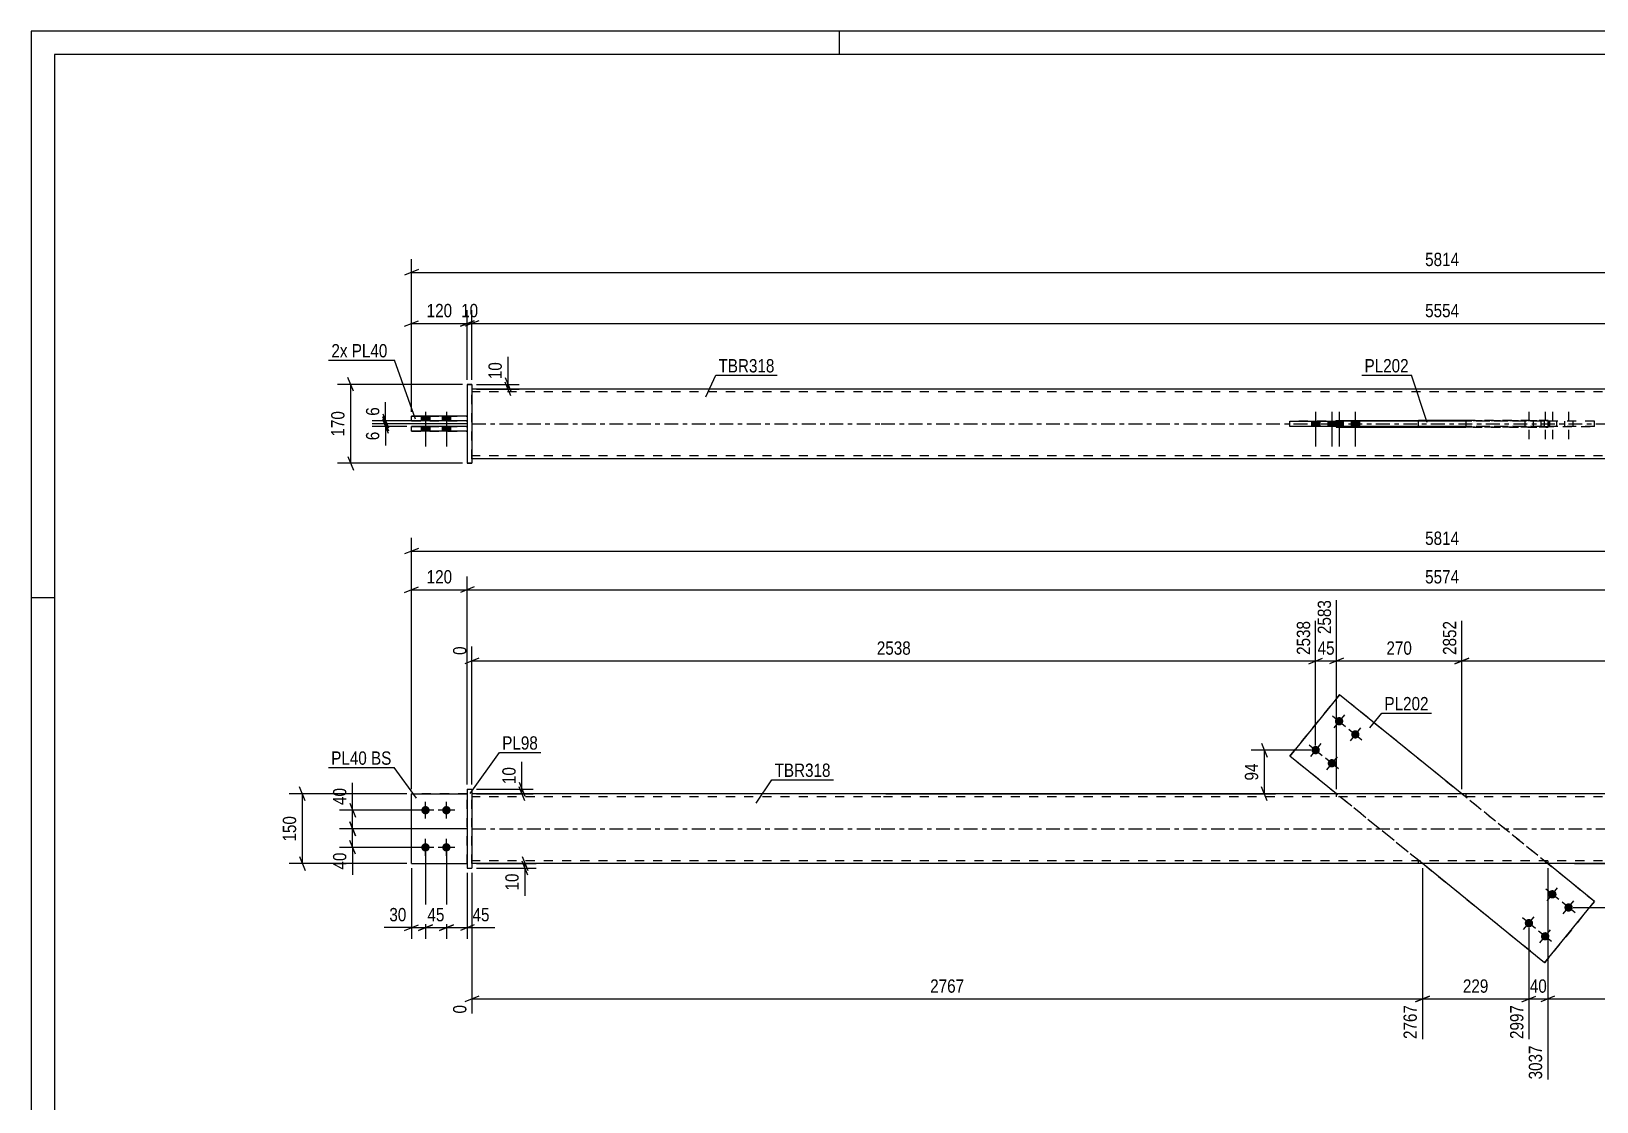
# Model space of a CAD drawing. Header units: millimetres. Extents: x 0 to 594, y 0 to 420.
# Drawn here: x 0 to 337, y 189.5 to 420 of the extents above; entities that cross this region are included whole.
import ezdxf

# ---------------------------------------------------------------- set-up
doc = ezdxf.new("R2010")
doc.units = ezdxf.units.MM
doc.linetypes.add('DXK_LINE_DOT2', pattern=[3.9198, 1.9599, -1.9599])
doc.linetypes.add('DXK_LINE_DOT3', pattern=[5.9187, 2.979, -0.9799, 0.9799, -0.9799])
doc.styles.add('Arial Narrow', font='ARIALN.TTF', dxfattribs={"height": 0.2})

# ---------------------------------------------------------------- blocks, each defined once
blk = doc.blocks.new('Unknown-580873907-1130')
at = {"color": 5, "linetype": 'Continuous'}
for p, q in [((594, 420), (0, 420)), ((0, 420), (0, 0)), ((174, 415), (174, 420)), ((589, 415), (5, 415)), ((5, 415), (5, 5)), ((5, 298), (0, 298))]:
    blk.add_line(p, q, dxfattribs=at)
blk = doc.blocks.new('Part-580873907-1679 - 1673')
at = {"color": 7, "linetype": 'DXK_LINE_DOT2'}
for p, q in [((81.87, 240.79), (81.87, 255.79)), ((81.87, 255.79), (93.87, 255.79)), ((93.87, 255.79), (81.87, 255.79)), ((93.87, 240.79), (93.87, 255.79)), ((81.87, 240.79), (81.87, 240.79)), ((81.87, 240.79), (93.87, 240.79)), ((81.87, 240.79), (93.87, 240.79)), ((93.87, 240.79), (93.87, 240.79))]:
    blk.add_line(p, q, dxfattribs=at)
blk = doc.blocks.new('Part-580873907-1700 - 1673')
at = {"color": 2, "linetype": 'Continuous'}
for p, q in [((182.87, 255.79), (94.87, 255.79)), ((424.52, 255.79), (182.97, 255.79)), ((182.87, 240.79), (94.87, 240.79)), ((424.52, 240.79), (182.97, 240.79))]:
    blk.add_line(p, q, dxfattribs=at)
at = {"color": 7, "linetype": 'DXK_LINE_DOT2'}
for p, q in [((94.87, 240.79), (94.87, 255.79)), ((182.87, 255.19), (94.87, 255.19)), ((424.52, 255.19), (182.97, 255.19)), ((280.92, 255.79), (280.92, 255.19)), ((308.83, 255.79), (308.83, 255.19)), ((182.87, 241.39), (94.87, 241.39)), ((424.52, 241.39), (182.97, 241.39)), ((298.66, 240.79), (298.66, 241.39)), ((326.57, 240.79), (326.57, 241.39))]:
    blk.add_line(p, q, dxfattribs=at)
at = {"color": 7, "linetype": 'DXK_LINE_DOT3'}
for p, q in [((94.87, 248.29), (182.87, 248.29)), ((182.97, 248.29), (424.52, 248.29))]:
    blk.add_line(p, q, dxfattribs=at)
blk = doc.blocks.new('Part-580873907-1684 - 1673')
at = {"color": 2, "linetype": 'Continuous'}
for p, q in [((81.87, 240.79), (81.87, 255.79)), ((81.87, 255.79), (93.87, 255.79)), ((81.87, 240.79), (81.87, 240.79)), ((81.87, 240.79), (93.87, 240.79))]:
    blk.add_line(p, q, dxfattribs=at)
at = {"color": 7, "linetype": 'DXK_LINE_DOT2'}
for p, q in [((93.87, 255.79), (81.87, 255.79)), ((93.87, 240.79), (93.87, 255.79)), ((81.87, 240.79), (93.87, 240.79)), ((93.87, 240.79), (93.87, 240.79))]:
    blk.add_line(p, q, dxfattribs=at)
blk = doc.blocks.new('Bolt-580873907-1706 - 1673')
at = {"linetype": 'Continuous'}
for points in [[(282.13, 272.14), (282.26, 272.01), (282.36, 271.85), (282.43, 271.67), (282.46, 271.49), (282.45, 271.3), (282.4, 271.12), (282.32, 270.95), (282.2, 270.81), (282.05, 270.69), (281.88, 270.6), (281.7, 270.55), (281.51, 270.54), (281.33, 270.57), (281.15, 270.64), (280.99, 270.74), (280.86, 270.88), (280.76, 271.03), (280.69, 271.21), (280.66, 271.4), (280.67, 271.58), (280.72, 271.77), (280.81, 271.93), (280.93, 272.08), (281.07, 272.2), (281.24, 272.28), (281.42, 272.33), (281.61, 272.34), (281.8, 272.31), (281.97, 272.24)], [(285.62, 269.31), (285.76, 269.17), (285.86, 269.01), (285.92, 268.84), (285.95, 268.65), (285.94, 268.46), (285.9, 268.28), (285.81, 268.12), (285.69, 267.97), (285.54, 267.85), (285.38, 267.77), (285.2, 267.72), (285.01, 267.71), (284.82, 267.74), (284.65, 267.81), (284.49, 267.91), (284.36, 268.04), (284.25, 268.2), (284.19, 268.37), (284.16, 268.56), (284.17, 268.75), (284.22, 268.93), (284.3, 269.1), (284.42, 269.24), (284.57, 269.36), (284.73, 269.45), (284.92, 269.5), (285.1, 269.51), (285.29, 269.48), (285.46, 269.41)], [(277.09, 265.93), (277.22, 265.8), (277.32, 265.64), (277.39, 265.46), (277.42, 265.28), (277.41, 265.09), (277.36, 264.91), (277.27, 264.74), (277.16, 264.59), (277.01, 264.48), (276.84, 264.39), (276.66, 264.34), (276.47, 264.33), (276.29, 264.36), (276.11, 264.43), (275.95, 264.53), (275.82, 264.67), (275.72, 264.82), (275.65, 265), (275.62, 265.18), (275.63, 265.37), (275.68, 265.55), (275.77, 265.72), (275.88, 265.87), (276.03, 265.99), (276.2, 266.07), (276.38, 266.12), (276.57, 266.13), (276.75, 266.1), (276.93, 266.03)], [(280.58, 263.09), (280.71, 262.96), (280.82, 262.8), (280.88, 262.63), (280.91, 262.44), (280.9, 262.25), (280.85, 262.07), (280.77, 261.9), (280.65, 261.76), (280.5, 261.64), (280.34, 261.55), (280.15, 261.51), (279.97, 261.5), (279.78, 261.53), (279.6, 261.59), (279.45, 261.7), (279.31, 261.83), (279.21, 261.99), (279.14, 262.16), (279.12, 262.35), (279.13, 262.54), (279.17, 262.72), (279.26, 262.89), (279.38, 263.03), (279.52, 263.15), (279.69, 263.24), (279.87, 263.28), (280.06, 263.29), (280.25, 263.26), (280.42, 263.2)]]:
    blk.add_hatch(color=1, dxfattribs=at).paths.add_polyline_path(points)
at = {"color": 1, "linetype": 'Continuous'}
for p, q in [((280.16, 272.58), (282.96, 270.31)), ((282.7, 272.84), (280.43, 270.04)), ((283.66, 269.74), (286.45, 267.47)), ((286.19, 270), (283.92, 267.21)), ((275.12, 266.37), (277.92, 264.1)), ((277.65, 266.63), (275.39, 263.83)), ((278.62, 263.53), (281.41, 261.26)), ((281.15, 263.79), (278.88, 261))]:
    blk.add_line(p, q, dxfattribs=at)
blk = doc.blocks.new('Bolt-580873907-1707 - 1673')
at = {"linetype": 'Continuous'}
for points in [[(326.91, 233.48), (326.78, 233.61), (326.67, 233.77), (326.61, 233.94), (326.58, 234.13), (326.59, 234.32), (326.64, 234.5), (326.72, 234.67), (326.84, 234.81), (326.99, 234.93), (327.16, 235.02), (327.34, 235.07), (327.52, 235.08), (327.71, 235.05), (327.89, 234.98), (328.04, 234.88), (328.18, 234.74), (328.28, 234.58), (328.35, 234.41), (328.38, 234.22), (328.37, 234.04), (328.32, 233.85), (328.23, 233.69), (328.11, 233.54), (327.97, 233.42), (327.8, 233.34), (327.62, 233.29), (327.43, 233.28), (327.24, 233.31), (327.07, 233.38)], [(330.4, 230.64), (330.27, 230.78), (330.17, 230.93), (330.1, 231.11), (330.07, 231.29), (330.08, 231.48), (330.13, 231.66), (330.22, 231.83), (330.34, 231.98), (330.48, 232.1), (330.65, 232.18), (330.83, 232.23), (331.02, 232.24), (331.2, 232.21), (331.38, 232.14), (331.54, 232.04), (331.67, 231.91), (331.77, 231.75), (331.84, 231.57), (331.87, 231.39), (331.86, 231.2), (331.81, 231.02), (331.73, 230.85), (331.61, 230.7), (331.46, 230.59), (331.29, 230.5), (331.11, 230.45), (330.92, 230.44), (330.74, 230.47), (330.56, 230.54)], [(321.87, 227.27), (321.74, 227.4), (321.63, 227.56), (321.57, 227.73), (321.54, 227.92), (321.55, 228.11), (321.6, 228.29), (321.68, 228.46), (321.8, 228.6), (321.95, 228.72), (322.11, 228.81), (322.3, 228.85), (322.48, 228.86), (322.67, 228.83), (322.84, 228.77), (323, 228.66), (323.14, 228.53), (323.24, 228.37), (323.31, 228.2), (323.33, 228.01), (323.32, 227.82), (323.28, 227.64), (323.19, 227.47), (323.07, 227.33), (322.92, 227.21), (322.76, 227.12), (322.58, 227.08), (322.39, 227.07), (322.2, 227.1), (322.03, 227.16)], [(325.36, 224.43), (325.23, 224.56), (325.13, 224.72), (325.06, 224.9), (325.03, 225.08), (325.04, 225.27), (325.09, 225.45), (325.18, 225.62), (325.29, 225.77), (325.44, 225.88), (325.61, 225.97), (325.79, 226.02), (325.98, 226.03), (326.16, 226), (326.34, 225.93), (326.5, 225.83), (326.63, 225.69), (326.73, 225.54), (326.8, 225.36), (326.83, 225.18), (326.82, 224.99), (326.77, 224.81), (326.68, 224.64), (326.57, 224.49), (326.42, 224.37), (326.25, 224.29), (326.07, 224.24), (325.88, 224.23), (325.7, 224.26), (325.52, 224.33)]]:
    blk.add_hatch(color=1, dxfattribs=at).paths.add_polyline_path(points)
at = {"color": 1, "linetype": 'Continuous'}
for p, q in [((328.87, 233.04), (326.08, 235.31)), ((326.34, 232.78), (328.61, 235.57)), ((329.84, 229.94), (332.11, 232.74)), ((321.3, 226.57), (323.57, 229.36)), ((332.37, 230.21), (329.57, 232.48)), ((323.83, 226.83), (321.04, 229.1)), ((327.33, 223.99), (324.53, 226.26)), ((324.8, 223.73), (327.06, 226.53))]:
    blk.add_line(p, q, dxfattribs=at)
blk = doc.blocks.new('Bolt-580873907-1709 - 1673')
at = {"linetype": 'Continuous'}
for points in [[(84.87, 253.19), (85.05, 253.17), (85.23, 253.11), (85.4, 253.01), (85.54, 252.89), (85.65, 252.74), (85.72, 252.56), (85.76, 252.38), (85.76, 252.19), (85.72, 252.01), (85.65, 251.84), (85.54, 251.68), (85.4, 251.56), (85.23, 251.46), (85.05, 251.41), (84.87, 251.39), (84.68, 251.41), (84.5, 251.46), (84.34, 251.56), (84.2, 251.68), (84.09, 251.84), (84.01, 252.01), (83.97, 252.19), (83.97, 252.38), (84.01, 252.56), (84.09, 252.74), (84.2, 252.89), (84.34, 253.01), (84.5, 253.11), (84.68, 253.17)], [(89.37, 253.19), (89.55, 253.17), (89.73, 253.11), (89.9, 253.01), (90.04, 252.89), (90.15, 252.74), (90.22, 252.56), (90.26, 252.38), (90.26, 252.19), (90.22, 252.01), (90.15, 251.84), (90.04, 251.68), (89.9, 251.56), (89.73, 251.46), (89.55, 251.41), (89.37, 251.39), (89.18, 251.41), (89, 251.46), (88.84, 251.56), (88.7, 251.68), (88.59, 251.84), (88.51, 252.01), (88.47, 252.19), (88.47, 252.38), (88.51, 252.56), (88.59, 252.74), (88.7, 252.89), (88.84, 253.01), (89, 253.11), (89.18, 253.17)], [(84.87, 245.19), (85.05, 245.17), (85.23, 245.11), (85.4, 245.01), (85.54, 244.89), (85.65, 244.74), (85.72, 244.56), (85.76, 244.38), (85.76, 244.19), (85.72, 244.01), (85.65, 243.84), (85.54, 243.68), (85.4, 243.56), (85.23, 243.46), (85.05, 243.41), (84.87, 243.39), (84.68, 243.41), (84.5, 243.46), (84.34, 243.56), (84.2, 243.68), (84.09, 243.84), (84.01, 244.01), (83.97, 244.19), (83.97, 244.38), (84.01, 244.56), (84.09, 244.74), (84.2, 244.89), (84.34, 245.01), (84.5, 245.11), (84.68, 245.17)], [(89.37, 245.19), (89.55, 245.17), (89.73, 245.11), (89.9, 245.01), (90.04, 244.89), (90.15, 244.74), (90.22, 244.56), (90.26, 244.38), (90.26, 244.19), (90.22, 244.01), (90.15, 243.84), (90.04, 243.68), (89.9, 243.56), (89.73, 243.46), (89.55, 243.41), (89.37, 243.39), (89.18, 243.41), (89, 243.46), (88.84, 243.56), (88.7, 243.68), (88.59, 243.84), (88.51, 244.01), (88.47, 244.19), (88.47, 244.38), (88.51, 244.56), (88.59, 244.74), (88.7, 244.89), (88.84, 245.01), (89, 245.11), (89.18, 245.17)]]:
    blk.add_hatch(color=1, dxfattribs=at).paths.add_polyline_path(points)
at = {"color": 1, "linetype": 'Continuous'}
for p, q in [((84.87, 250.49), (84.87, 254.09)), ((89.37, 250.49), (89.37, 254.09)), ((86.67, 252.29), (83.07, 252.29)), ((91.17, 252.29), (87.57, 252.29)), ((84.87, 242.49), (84.87, 246.09)), ((89.37, 242.49), (89.37, 246.09)), ((86.67, 244.29), (83.07, 244.29)), ((91.17, 244.29), (87.57, 244.29))]:
    blk.add_line(p, q, dxfattribs=at)
blk = doc.blocks.new('Part-580873907-1715 - 1673')
at = {"color": 2, "linetype": 'Continuous'}
for p, q in [((281.68, 277.14), (270.97, 263.94)), ((281.68, 277.14), (281.68, 277.14)), ((307.99, 255.79), (281.68, 277.14)), ((281.02, 255.79), (270.97, 263.94)), ((270.97, 263.94), (270.97, 263.94)), ((325.81, 219.43), (299.5, 240.79)), ((336.52, 232.63), (326.47, 240.79)), ((325.81, 219.43), (336.52, 232.63)), ((336.52, 232.63), (336.52, 232.63)), ((325.81, 219.43), (325.81, 219.43))]:
    blk.add_line(p, q, dxfattribs=at)
at = {"color": 7, "linetype": 'DXK_LINE_DOT2'}
for p, q in [((270.97, 263.94), (281.68, 277.14)), ((336.52, 232.63), (281.68, 277.14)), ((325.81, 219.43), (270.97, 263.94)), ((299.5, 240.79), (281.02, 255.79)), ((326.47, 240.79), (307.99, 255.79)), ((336.52, 232.63), (325.81, 219.43))]:
    blk.add_line(p, q, dxfattribs=at)
blk = doc.blocks.new('Part-580873907-1720 - 1673')
at = {"color": 2, "linetype": 'Continuous'}
for p, q in [((93.87, 256.79), (94.87, 256.79)), ((93.87, 256.79), (93.87, 239.79)), ((94.87, 256.79), (94.87, 256.79)), ((94.87, 256.79), (94.87, 239.79)), ((93.87, 239.79), (94.87, 239.79))]:
    blk.add_line(p, q, dxfattribs=at)
at = {"color": 7, "linetype": 'DXK_LINE_DOT2'}
for p, q in [((93.87, 256.79), (94.87, 256.79)), ((93.87, 239.79), (94.87, 239.79))]:
    blk.add_line(p, q, dxfattribs=at)
blk = doc.blocks.new('Part-580873907-1418 - 1367')
at = {"color": 2, "linetype": 'Continuous'}
for p, q in [((81.87, 333.9), (81.87, 334.9)), ((93.87, 334.9), (81.87, 334.9)), ((81.87, 333.9), (81.87, 333.9)), ((93.87, 333.9), (81.87, 333.9))]:
    blk.add_line(p, q, dxfattribs=at)
at = {"color": 7, "linetype": 'DXK_LINE_DOT2'}
for p, q in [((81.87, 334.9), (93.87, 334.9)), ((81.87, 333.9), (93.87, 333.9)), ((93.87, 334.9), (93.87, 333.9))]:
    blk.add_line(p, q, dxfattribs=at)
blk = doc.blocks.new('Bolt-580873907-1370 - 1367')
at = {"linetype": 'Continuous'}
for points in [[(83.97, 336.1), (85.77, 336.1), (85.77, 337.1), (83.97, 337.1)], [(83.97, 336.1), (85.77, 336.1), (85.77, 337.1), (83.97, 337.1)], [(88.47, 336.1), (90.27, 336.1), (90.27, 337.1), (88.47, 337.1)], [(88.47, 336.1), (90.27, 336.1), (90.27, 337.1), (88.47, 337.1)], [(83.97, 333.9), (85.77, 333.9), (85.77, 334.9), (83.97, 334.9)], [(83.97, 333.9), (85.77, 333.9), (85.77, 334.9), (83.97, 334.9)], [(88.47, 333.9), (90.27, 333.9), (90.27, 334.9), (88.47, 334.9)], [(88.47, 333.9), (90.27, 333.9), (90.27, 334.9), (88.47, 334.9)]]:
    blk.add_hatch(color=1, dxfattribs=at).paths.add_polyline_path(points)
at = {"color": 1, "linetype": 'Continuous'}
for p, q in [((83.97, 337.1), (83.97, 336.1)), ((83.97, 337.1), (83.97, 336.1)), ((84.87, 338.1), (84.87, 330.6)), ((84.87, 338.1), (84.87, 330.6)), ((85.77, 337.1), (85.77, 336.1)), ((85.77, 337.1), (85.77, 336.1)), ((88.47, 337.1), (88.47, 336.1)), ((88.47, 337.1), (88.47, 336.1)), ((89.37, 338.1), (89.37, 330.6)), ((89.37, 338.1), (89.37, 330.6)), ((90.27, 337.1), (90.27, 336.1)), ((90.27, 337.1), (90.27, 336.1)), ((83.97, 334.9), (83.97, 333.9)), ((83.97, 334.9), (83.97, 333.9)), ((85.77, 334.9), (85.77, 333.9)), ((85.77, 334.9), (85.77, 333.9)), ((88.47, 334.9), (88.47, 333.9)), ((88.47, 334.9), (88.47, 333.9)), ((90.27, 334.9), (90.27, 333.9)), ((90.27, 334.9), (90.27, 333.9))]:
    blk.add_line(p, q, dxfattribs=at)
blk = doc.blocks.new('Bolt-580873907-1435 - 1367')
at = {"color": 1, "linetype": 'DXK_LINE_DOT2'}
for p, q in [((322.44, 338.08), (322.44, 330.58)), ((325.93, 338.08), (325.93, 330.58)), ((327.48, 338.08), (327.48, 330.58)), ((330.97, 338.08), (330.97, 330.58)), ((321.54, 336.08), (321.54, 334.88)), ((323.34, 336.08), (323.34, 334.88)), ((325.03, 336.08), (325.03, 334.88)), ((326.58, 336.08), (326.58, 334.88)), ((326.83, 336.08), (326.83, 334.88)), ((328.38, 336.08), (328.38, 334.88)), ((330.07, 336.08), (330.07, 334.88)), ((331.87, 336.08), (331.87, 334.88))]:
    blk.add_line(p, q, dxfattribs=at)
blk = doc.blocks.new('Part-580873907-1456 - 1367')
at = {"color": 2, "linetype": 'Continuous'}
for p, q in [((182.87, 342.98), (94.87, 342.98)), ((424.52, 342.98), (182.97, 342.98)), ((280.92, 336.08), (280.92, 336.18)), ((280.92, 336.18), (280.92, 336.18)), ((280.92, 336.18), (308.83, 336.18)), ((280.92, 334.88), (280.92, 334.78)), ((280.92, 334.78), (308.83, 334.78)), ((298.66, 336.18), (298.66, 336.08)), ((308.83, 336.18), (298.66, 336.18)), ((298.66, 336.18), (298.66, 336.18)), ((298.66, 334.78), (298.66, 334.88)), ((308.83, 336.18), (308.83, 334.78)), ((182.87, 327.98), (94.87, 327.98)), ((424.52, 327.98), (182.97, 327.98))]:
    blk.add_line(p, q, dxfattribs=at)
at = {"color": 7, "linetype": 'DXK_LINE_DOT2'}
for p, q in [((94.87, 327.98), (94.87, 342.98)), ((182.87, 342.38), (94.87, 342.38)), ((424.52, 342.38), (182.97, 342.38)), ((280.92, 334.88), (280.92, 336.18)), ((280.92, 336.18), (308.83, 336.18)), ((280.92, 334.78), (308.83, 334.78)), ((298.66, 336.18), (326.57, 336.18)), ((298.66, 334.88), (298.66, 336.18)), ((298.66, 334.78), (298.66, 334.78)), ((298.66, 334.78), (298.66, 334.78)), ((326.57, 334.78), (298.66, 334.78)), ((298.66, 334.78), (298.66, 334.78)), ((298.66, 334.78), (326.57, 334.78)), ((326.57, 336.18), (308.83, 336.18)), ((326.57, 334.78), (326.57, 336.18)), ((182.87, 328.58), (94.87, 328.58)), ((424.52, 328.58), (182.97, 328.58))]:
    blk.add_line(p, q, dxfattribs=at)
at = {"color": 7, "linetype": 'DXK_LINE_DOT3'}
for p, q in [((94.87, 335.48), (182.87, 335.48)), ((182.97, 335.48), (424.52, 335.48))]:
    blk.add_line(p, q, dxfattribs=at)
blk = doc.blocks.new('Part-580873907-1413 - 1367')
at = {"color": 2, "linetype": 'Continuous'}
for p, q in [((81.87, 336.1), (81.87, 337.1)), ((93.87, 337.1), (81.87, 337.1)), ((81.87, 336.1), (81.87, 336.1)), ((93.87, 336.1), (81.87, 336.1))]:
    blk.add_line(p, q, dxfattribs=at)
at = {"color": 7, "linetype": 'DXK_LINE_DOT2'}
for p, q in [((81.87, 337.1), (81.87, 337.1)), ((81.87, 337.1), (93.87, 337.1)), ((93.87, 337.1), (93.87, 336.1)), ((81.87, 336.1), (93.87, 336.1))]:
    blk.add_line(p, q, dxfattribs=at)
blk = doc.blocks.new('Part-580873907-1397 - 1367')
at = {"color": 2, "linetype": 'Continuous'}
for p, q in [((270.97, 334.88), (270.97, 336.08)), ((270.97, 336.08), (281.68, 336.08)), ((308.83, 334.88), (270.97, 334.88)), ((281.68, 334.88), (270.97, 334.88)), ((281.68, 334.88), (281.68, 336.08)), ((308.83, 336.08), (281.68, 336.08)), ((308.83, 334.88), (281.68, 334.88))]:
    blk.add_line(p, q, dxfattribs=at)
at = {"color": 7, "linetype": 'DXK_LINE_DOT2'}
for p, q in [((325.81, 336.08), (270.97, 336.08)), ((336.52, 336.08), (308.83, 336.08)), ((325.81, 334.88), (308.83, 334.88)), ((336.52, 334.88), (308.83, 334.88)), ((325.81, 334.88), (325.81, 336.08)), ((336.52, 336.08), (325.81, 336.08)), ((325.81, 334.88), (336.52, 334.88)), ((336.52, 334.88), (336.52, 336.08))]:
    blk.add_line(p, q, dxfattribs=at)
blk = doc.blocks.new('Part-580873907-1398 - 1367')
at = {"color": 2, "linetype": 'Continuous'}
for p, q in [((93.87, 343.98), (94.87, 343.98)), ((93.87, 343.98), (93.87, 326.98)), ((94.87, 343.98), (94.87, 343.98)), ((94.87, 343.98), (94.87, 326.98)), ((94.87, 326.98), (93.87, 326.98)), ((93.87, 326.98), (93.87, 326.98))]:
    blk.add_line(p, q, dxfattribs=at)
at = {"color": 7, "linetype": 'DXK_LINE_DOT2'}
for p, q in [((94.87, 343.98), (93.87, 343.98)), ((94.87, 343.98), (94.87, 343.98)), ((93.87, 326.98), (94.87, 326.98))]:
    blk.add_line(p, q, dxfattribs=at)
blk = doc.blocks.new('Bolt-580873907-1436 - 1367')
at = {"linetype": 'Continuous'}
for points in [[(277.42, 336.08), (275.62, 336.08), (275.62, 334.88), (277.42, 334.88)], [(280.91, 336.08), (279.11, 336.08), (279.11, 334.88), (280.91, 334.88)], [(282.46, 336.08), (280.66, 336.08), (280.66, 334.88), (282.46, 334.88)], [(285.96, 336.08), (284.16, 336.08), (284.16, 334.88), (285.96, 334.88)]]:
    blk.add_hatch(color=1, dxfattribs=at).paths.add_polyline_path(points)
at = {"color": 1, "linetype": 'Continuous'}
for p, q in [((276.52, 338.08), (276.52, 330.58)), ((280.01, 338.08), (280.01, 330.58)), ((281.56, 338.08), (281.56, 330.58)), ((285.06, 338.08), (285.06, 330.58)), ((275.62, 336.08), (275.62, 334.88)), ((277.42, 336.08), (277.42, 334.88)), ((279.11, 336.08), (279.11, 334.88)), ((280.66, 336.08), (280.66, 334.88)), ((280.91, 336.08), (280.91, 334.88)), ((282.46, 336.08), (282.46, 334.88)), ((284.16, 336.08), (284.16, 334.88)), ((285.96, 336.08), (285.96, 334.88))]:
    blk.add_line(p, q, dxfattribs=at)
blk = doc.blocks.new('StraightDimension-580873907-1850 - 1673')
at = {"color": 7, "linetype": 'Continuous'}
for p, q in [((326.47, 239.79), (326.47, 194.32)), ((322.44, 226.97), (322.44, 203.02)), ((320.94, 211.04), (323.94, 212.24)), ((322.44, 211.64), (326.47, 211.64)), ((327.97, 212.24), (324.97, 211.04))]:
    blk.add_line(p, q, dxfattribs=at)
at = {"color": 0}
blk.add_wipeout([(326.88, 212.39), (326.88, 216.59), (322.03, 216.59), (322.03, 212.39)], dxfattribs=at)
at = {"color": 0, "linetype": 'Continuous'}
blk.add_wipeout([(325.87, 202.24), (321.67, 202.24), (321.67, 193.72), (325.87, 193.72)], dxfattribs=at)
at = {"color": 3, "style": 'Arial Narrow'}
blk.add_text('40', height=2.863, dxfattribs=at).set_placement((322.63, 212.99))
at = {"color": 3, "linetype": 'Continuous', "style": 'Arial Narrow'}
blk.add_text('3037', height=2.863, rotation=90.0002, dxfattribs=at).set_placement((325.27, 194.32))
blk = doc.blocks.new('StraightDimension-580873907-1792 - 1673')
at = {"color": 7, "linetype": 'Continuous'}
for p, q in [((281.02, 256.79), (281.02, 297.53)), ((276.52, 266.23), (276.52, 293.03)), ((275.02, 283.82), (278.02, 285.02)), ((276.52, 284.42), (281.02, 284.42)), ((282.52, 285.02), (279.52, 283.82))]:
    blk.add_line(p, q, dxfattribs=at)
at = {"color": 0}
blk.add_wipeout([(281.2, 285.17), (281.2, 289.37), (276.34, 289.37), (276.34, 285.17)], dxfattribs=at)
at = {"color": 0, "linetype": 'Continuous'}
blk.add_wipeout([(280.42, 298.13), (276.22, 298.13), (276.22, 289.62), (280.42, 289.62)], dxfattribs=at)
at = {"color": 3, "linetype": 'Continuous', "style": 'Arial Narrow'}
blk.add_text('2583', height=2.863, rotation=90.0002, dxfattribs=at).set_placement((279.82, 290.22))
at = {"color": 3, "style": 'Arial Narrow'}
blk.add_text('45', height=2.863, dxfattribs=at).set_placement((276.94, 285.77))
blk = doc.blocks.new('StraightDimension-580873907-1891 - 1673')
at = {"color": 7, "linetype": 'Continuous'}
for p, q in [((95.87, 240.79), (108.67, 240.79)), ((95.87, 239.79), (108.67, 239.79)), ((105.67, 242.29), (106.87, 239.29)), ((106.87, 238.29), (105.67, 241.29)), ((106.27, 239.79), (106.27, 240.79))]:
    blk.add_line(p, q, dxfattribs=at)
at = {"color": 0}
blk.add_wipeout([(105.52, 239.26), (101.32, 239.26), (101.32, 234.4), (105.52, 234.4)], dxfattribs=at)
at = {"color": 7, "linetype": 'Continuous'}
blk.add_line((106.27, 239.79), (106.27, 233.88), dxfattribs=at)
blk.add_line((106.27, 239.79), (106.27, 233.88), dxfattribs=at)
at = {"color": 3, "style": 'Arial Narrow'}
blk.add_text('10', height=2.863, rotation=90.0002, dxfattribs=at).set_placement((104.92, 235))
blk = doc.blocks.new('StraightDimension-580873907-1827 - 1673')
at = {"color": 7, "linetype": 'Continuous'}
for p, q in [((84.87, 243.29), (84.87, 224.62)), ((81.87, 239.79), (81.87, 224.62)), ((80.37, 226.42), (83.37, 227.62)), ((81.87, 227.02), (84.87, 227.02)), ((86.37, 227.62), (83.37, 226.42))]:
    blk.add_line(p, q, dxfattribs=at)
at = {"color": 0}
blk.add_wipeout([(81.34, 227.77), (81.34, 231.97), (76.49, 231.97), (76.49, 227.77)], dxfattribs=at)
at = {"color": 7, "linetype": 'Continuous'}
blk.add_line((81.87, 227.02), (75.96, 227.02), dxfattribs=at)
blk.add_line((81.87, 227.02), (75.96, 227.02), dxfattribs=at)
at = {"color": 3, "style": 'Arial Narrow'}
blk.add_text('30', height=2.863, dxfattribs=at).set_placement((77.09, 228.37))
blk = doc.blocks.new('StraightDimension-580873907-1806 - 1673')
at = {"color": 7, "linetype": 'Continuous'}
for p, q in [((276.52, 266.23), (276.52, 293.03)), ((94.87, 257.79), (94.87, 287.55)), ((96.37, 285.02), (93.37, 283.82)), ((94.87, 284.42), (276.52, 284.42)), ((275.02, 283.82), (278.02, 285.02))]:
    blk.add_line(p, q, dxfattribs=at)
at = {"color": 0, "linetype": 'Continuous'}
for points in [[(275.92, 293.63), (271.72, 293.63), (271.72, 285.12), (275.92, 285.12)], [(94.27, 288.15), (90.07, 288.15), (90.07, 285.12), (94.27, 285.12)]]:
    blk.add_wipeout(points, dxfattribs=at)
at = {"color": 0}
blk.add_wipeout([(189.95, 285.17), (189.95, 289.37), (181.44, 289.37), (181.44, 285.17)], dxfattribs=at)
at = {"color": 3, "linetype": 'Continuous', "style": 'Arial Narrow'}
for s, height, p in [('2538', 2.863, (275.32, 285.72)), ('0', 2.86, (93.67, 285.72))]:
    blk.add_text(s, height=height, rotation=90.0002, dxfattribs=at).set_placement(p)
at = {"color": 3, "style": 'Arial Narrow'}
blk.add_text('2538', height=2.863, dxfattribs=at).set_placement((182.04, 285.77))
blk = doc.blocks.new('StraightDimension-580873907-1760 - 1673')
at = {"color": 7, "linetype": 'Continuous'}
for p, q in [((307.99, 256.79), (307.99, 293.03)), ((512.62, 257.79), (512.62, 293.03)), ((309.49, 285.02), (306.49, 283.82)), ((307.99, 284.42), (512.62, 284.42)), ((511.12, 283.82), (514.12, 285.02))]:
    blk.add_line(p, q, dxfattribs=at)
at = {"color": 0, "linetype": 'Continuous'}
blk.add_wipeout([(512.02, 293.63), (507.82, 293.63), (507.82, 285.12), (512.02, 285.12)], dxfattribs=at)
at = {"color": 0}
blk.add_wipeout([(414.56, 285.17), (414.56, 289.37), (406.05, 289.37), (406.05, 285.17)], dxfattribs=at)
at = {"color": 3, "linetype": 'Continuous', "style": 'Arial Narrow'}
blk.add_text('5554', height=2.863, rotation=90.0002, dxfattribs=at).set_placement((511.42, 285.72))
at = {"color": 3, "style": 'Arial Narrow'}
blk.add_text('2702', height=2.863, dxfattribs=at).set_placement((406.65, 285.77))
blk = doc.blocks.new('StraightDimension-580873907-2057 - 1673')
at = {"color": 7, "linetype": 'Continuous'}
for p, q in [((80.37, 299.16), (83.37, 300.36)), ((81.87, 256.79), (81.87, 302.61)), ((95.37, 300.36), (92.37, 299.16)), ((93.87, 257.79), (93.87, 302.61)), ((81.87, 299.76), (93.87, 299.76))]:
    blk.add_line(p, q, dxfattribs=at)
at = {"color": 0}
blk.add_wipeout([(91.21, 300.51), (91.21, 304.71), (84.52, 304.71), (84.52, 300.51)], dxfattribs=at)
at = {"color": 3, "style": 'Arial Narrow'}
blk.add_text('120', height=2.863, dxfattribs=at).set_placement((85.12, 301.11))
blk = doc.blocks.new('StraightDimension-580873907-1900 - 1673')
at = {"color": 7, "linetype": 'Continuous'}
for p, q in [((95.87, 256.79), (108.02, 256.79)), ((105.02, 258.29), (106.22, 255.29)), ((106.22, 254.29), (105.02, 257.29)), ((105.62, 255.79), (105.62, 256.79)), ((95.87, 255.79), (108.02, 255.79))]:
    blk.add_line(p, q, dxfattribs=at)
at = {"color": 0}
blk.add_wipeout([(104.87, 262.17), (100.67, 262.17), (100.67, 257.31), (104.87, 257.31)], dxfattribs=at)
at = {"color": 7, "linetype": 'Continuous'}
blk.add_line((105.62, 256.79), (105.62, 262.69), dxfattribs=at)
blk.add_line((105.62, 256.79), (105.62, 262.69), dxfattribs=at)
at = {"color": 3, "style": 'Arial Narrow'}
blk.add_text('10', height=2.863, rotation=90.0002, dxfattribs=at).set_placement((104.27, 257.91))
blk = doc.blocks.new('StraightDimension-580873907-2050 - 1673')
at = {"color": 7, "linetype": 'Continuous'}
for p, q in [((95.37, 300.36), (92.37, 299.16)), ((93.87, 257.79), (93.87, 302.61)), ((93.87, 299.76), (513.62, 299.76))]:
    blk.add_line(p, q, dxfattribs=at)
at = {"color": 0}
blk.add_wipeout([(308, 300.51), (308, 304.71), (299.49, 304.71), (299.49, 300.51)], dxfattribs=at)
at = {"color": 3, "style": 'Arial Narrow'}
blk.add_text('5574', height=2.863, dxfattribs=at).set_placement((300.09, 301.11))
blk = doc.blocks.new('StraightDimension-580873907-1772 - 1673')
at = {"color": 7, "linetype": 'Continuous'}
for p, q in [((281.02, 256.79), (281.02, 297.53)), ((307.99, 256.79), (307.99, 293.03)), ((282.52, 285.02), (279.52, 283.82)), ((281.02, 284.42), (307.99, 284.42)), ((306.49, 283.82), (309.49, 285.02))]:
    blk.add_line(p, q, dxfattribs=at)
at = {"color": 0, "linetype": 'Continuous'}
blk.add_wipeout([(307.39, 293.63), (303.19, 293.63), (303.19, 285.12), (307.39, 285.12)], dxfattribs=at)
at = {"color": 0}
blk.add_wipeout([(297.85, 285.17), (297.85, 289.37), (291.16, 289.37), (291.16, 285.17)], dxfattribs=at)
at = {"color": 3, "linetype": 'Continuous', "style": 'Arial Narrow'}
blk.add_text('2852', height=2.863, rotation=90.0002, dxfattribs=at).set_placement((306.79, 285.72))
at = {"color": 3, "style": 'Arial Narrow'}
blk.add_text('270', height=2.863, dxfattribs=at).set_placement((291.76, 285.77))
blk = doc.blocks.new('StraightDimension-580873907-1909 - 1673')
at = {"color": 7, "linetype": 'Continuous'}
for p, q in [((68.57, 253.79), (69.77, 250.79)), ((83.87, 252.29), (66.32, 252.29)), ((69.77, 246.79), (68.57, 249.79)), ((69.17, 248.29), (69.17, 252.29)), ((93.87, 248.29), (66.32, 248.29))]:
    blk.add_line(p, q, dxfattribs=at)
at = {"color": 0}
blk.add_wipeout([(68.42, 257.67), (64.22, 257.67), (64.22, 252.81), (68.42, 252.81)], dxfattribs=at)
at = {"color": 7, "linetype": 'Continuous'}
blk.add_line((69.17, 252.29), (69.17, 258.19), dxfattribs=at)
blk.add_line((69.17, 252.29), (69.17, 258.19), dxfattribs=at)
at = {"color": 3, "style": 'Arial Narrow'}
blk.add_text('40', height=2.863, rotation=90.0002, dxfattribs=at).set_placement((67.82, 253.41))
blk = doc.blocks.new('StraightDimension-580873907-1735 - 1673')
at = {"color": 7, "linetype": 'Continuous'}
for p, q in [((264.89, 266.73), (266.09, 263.73)), ((275.52, 265.23), (262.64, 265.23)), ((265.49, 255.79), (265.49, 265.23)), ((266.09, 254.29), (264.89, 257.29)), ((183.96, 255.79), (267.89, 255.79))]:
    blk.add_line(p, q, dxfattribs=at)
at = {"color": 0}
blk.add_wipeout([(264.74, 262.94), (260.54, 262.94), (260.54, 258.08), (264.74, 258.08)], dxfattribs=at)
at = {"color": 3, "style": 'Arial Narrow'}
blk.add_text('94', height=2.863, rotation=90.0002, dxfattribs=at).set_placement((264.14, 258.68))
blk = doc.blocks.new('StraightDimension-580873907-1746 - 1673')
at = {"color": 7, "linetype": 'Continuous'}
for p, q in [((81.87, 256.79), (81.87, 310.91)), ((83.37, 308.66), (80.37, 307.46)), ((81.87, 308.06), (525.62, 308.06))]:
    blk.add_line(p, q, dxfattribs=at)
at = {"color": 0}
blk.add_wipeout([(308, 308.81), (308, 313.01), (299.49, 313.01), (299.49, 308.81)], dxfattribs=at)
at = {"color": 3, "style": 'Arial Narrow'}
blk.add_text('5814', height=2.863, dxfattribs=at).set_placement((300.09, 309.41))
blk = doc.blocks.new('StraightDimension-580873907-1813 - 1673')
at = {"color": 7, "linetype": 'Continuous'}
for p, q in [((89.37, 243.29), (89.37, 224.62)), ((93.87, 238.79), (93.87, 224.62)), ((87.87, 226.42), (90.87, 227.62)), ((89.37, 227.02), (93.87, 227.02)), ((95.37, 227.62), (92.37, 226.42))]:
    blk.add_line(p, q, dxfattribs=at)
at = {"color": 0}
blk.add_wipeout([(99.25, 227.77), (99.25, 231.97), (94.39, 231.97), (94.39, 227.77)], dxfattribs=at)
at = {"color": 7, "linetype": 'Continuous'}
blk.add_line((93.87, 227.02), (99.77, 227.02), dxfattribs=at)
blk.add_line((93.87, 227.02), (99.77, 227.02), dxfattribs=at)
at = {"color": 3, "style": 'Arial Narrow'}
blk.add_text('45', height=2.863, dxfattribs=at).set_placement((94.99, 228.37))
blk = doc.blocks.new('StraightDimension-580873907-1820 - 1673')
at = {"color": 7, "linetype": 'Continuous'}
for p, q in [((84.87, 243.29), (84.87, 224.62)), ((89.37, 243.29), (89.37, 224.62)), ((83.37, 226.42), (86.37, 227.62)), ((84.87, 227.02), (89.37, 227.02)), ((90.87, 227.62), (87.87, 226.42))]:
    blk.add_line(p, q, dxfattribs=at)
at = {"color": 0}
blk.add_wipeout([(89.54, 227.77), (89.54, 231.97), (84.69, 231.97), (84.69, 227.77)], dxfattribs=at)
at = {"color": 3, "style": 'Arial Narrow'}
blk.add_text('45', height=2.863, dxfattribs=at).set_placement((85.29, 228.37))
blk = doc.blocks.new('StraightDimension-580873907-1838 - 1673')
at = {"color": 7, "linetype": 'Continuous'}
for p, q in [((326.47, 239.79), (326.47, 194.32)), ((512.62, 238.79), (512.62, 203.02)), ((327.97, 212.24), (324.97, 211.04)), ((326.47, 211.64), (512.62, 211.64)), ((511.12, 211.04), (514.12, 212.24))]:
    blk.add_line(p, q, dxfattribs=at)
at = {"color": 0}
blk.add_wipeout([(423.81, 212.39), (423.81, 216.59), (415.29, 216.59), (415.29, 212.39)], dxfattribs=at)
at = {"color": 0, "linetype": 'Continuous'}
blk.add_wipeout([(512.02, 210.94), (507.82, 210.94), (507.82, 202.42), (512.02, 202.42)], dxfattribs=at)
at = {"color": 3, "style": 'Arial Narrow'}
blk.add_text('2517', height=2.863, dxfattribs=at).set_placement((415.89, 212.99))
at = {"color": 3, "linetype": 'Continuous', "style": 'Arial Narrow'}
blk.add_text('5554', height=2.863, rotation=90.0002, dxfattribs=at).set_placement((511.42, 203.02))
blk = doc.blocks.new('StraightDimension-580873907-1864 - 1673')
at = {"color": 7, "linetype": 'Continuous'}
for p, q in [((299.5, 239.79), (299.5, 203.02)), ((322.44, 226.97), (322.44, 203.02)), ((301, 212.24), (298, 211.04)), ((299.5, 211.64), (322.44, 211.64)), ((320.94, 211.04), (323.94, 212.24))]:
    blk.add_line(p, q, dxfattribs=at)
at = {"color": 0}
blk.add_wipeout([(314.31, 212.39), (314.31, 216.59), (307.62, 216.59), (307.62, 212.39)], dxfattribs=at)
at = {"color": 0, "linetype": 'Continuous'}
blk.add_wipeout([(321.84, 210.94), (317.64, 210.94), (317.64, 202.42), (321.84, 202.42)], dxfattribs=at)
at = {"color": 3, "style": 'Arial Narrow'}
blk.add_text('229', height=2.863, dxfattribs=at).set_placement((308.22, 212.99))
at = {"color": 3, "linetype": 'Continuous', "style": 'Arial Narrow'}
blk.add_text('2997', height=2.863, rotation=90.0002, dxfattribs=at).set_placement((321.24, 203.02))
blk = doc.blocks.new('StraightDimension-580873907-1878 - 1673')
at = {"color": 7, "linetype": 'Continuous'}
for p, q in [((299.5, 239.79), (299.5, 203.02)), ((94.87, 238.79), (94.87, 208.51)), ((96.37, 212.24), (93.37, 211.04)), ((94.87, 211.64), (299.5, 211.64)), ((298, 211.04), (301, 212.24))]:
    blk.add_line(p, q, dxfattribs=at)
at = {"color": 0}
blk.add_wipeout([(201.44, 212.39), (201.44, 216.59), (192.93, 216.59), (192.93, 212.39)], dxfattribs=at)
at = {"color": 0, "linetype": 'Continuous'}
for points in [[(94.27, 210.94), (90.07, 210.94), (90.07, 207.91), (94.27, 207.91)], [(298.9, 210.94), (294.7, 210.94), (294.7, 202.42), (298.9, 202.42)]]:
    blk.add_wipeout(points, dxfattribs=at)
at = {"color": 3, "style": 'Arial Narrow'}
blk.add_text('2767', height=2.863, dxfattribs=at).set_placement((193.53, 212.99))
at = {"color": 3, "linetype": 'Continuous', "style": 'Arial Narrow'}
for s, height, p in [('0', 2.86, (93.67, 208.51)), ('2767', 2.863, (298.3, 203.02))]:
    blk.add_text(s, height=height, rotation=90.0002, dxfattribs=at).set_placement(p)
blk = doc.blocks.new('StraightDimension-580873907-1922 - 1673')
at = {"color": 7, "linetype": 'Continuous'}
for p, q in [((68.57, 249.79), (69.77, 246.79)), ((93.87, 248.29), (66.32, 248.29)), ((69.17, 244.29), (69.17, 248.29)), ((83.87, 244.29), (66.32, 244.29)), ((69.77, 242.79), (68.57, 245.79))]:
    blk.add_line(p, q, dxfattribs=at)
at = {"color": 0}
blk.add_wipeout([(68.42, 243.76), (64.22, 243.76), (64.22, 238.91), (68.42, 238.91)], dxfattribs=at)
at = {"color": 7, "linetype": 'Continuous'}
blk.add_line((69.17, 244.29), (69.17, 238.38), dxfattribs=at)
blk.add_line((69.17, 244.29), (69.17, 238.38), dxfattribs=at)
at = {"color": 3, "style": 'Arial Narrow'}
blk.add_text('40', height=2.863, rotation=90.0002, dxfattribs=at).set_placement((67.82, 239.51))
blk = doc.blocks.new('StraightDimension-580873907-1979 - 1673')
at = {"color": 7, "linetype": 'Continuous'}
for p, q in [((58.96, 254.29), (57.76, 257.29)), ((80.87, 255.79), (55.51, 255.79)), ((58.36, 240.79), (58.36, 255.79)), ((80.87, 240.79), (55.51, 240.79)), ((57.76, 242.29), (58.96, 239.29))]:
    blk.add_line(p, q, dxfattribs=at)
at = {"color": 0}
blk.add_wipeout([(57.61, 251.63), (53.41, 251.63), (53.41, 244.94), (57.61, 244.94)], dxfattribs=at)
at = {"color": 3, "style": 'Arial Narrow'}
blk.add_text('150', height=2.863, rotation=90.0002, dxfattribs=at).set_placement((57.01, 245.54))
blk = doc.blocks.new('StraightDimension-580873907-1993 - 1673')
at = {"color": 7, "linetype": 'Continuous'}
for p, q in [((332.23, 240.79), (347.34, 240.79)), ((344.34, 242.29), (345.54, 239.29)), ((344.94, 231.34), (344.94, 240.79)), ((345.54, 229.84), (344.34, 232.84)), ((331.97, 231.34), (347.34, 231.34))]:
    blk.add_line(p, q, dxfattribs=at)
at = {"color": 0}
blk.add_wipeout([(344.19, 238.49), (339.99, 238.49), (339.99, 233.64), (344.19, 233.64)], dxfattribs=at)
at = {"color": 3, "style": 'Arial Narrow'}
blk.add_text('94', height=2.863, rotation=90.0002, dxfattribs=at).set_placement((343.59, 234.24))
blk = doc.blocks.new('StraightDimension-580873907-1471 - 1367')
at = {"color": 7, "linetype": 'Continuous'}
for p, q in [((95.87, 343.98), (105.04, 343.98)), ((102.04, 345.48), (103.24, 342.48)), ((103.24, 341.48), (102.04, 344.48)), ((102.64, 342.98), (102.64, 343.98)), ((95.87, 342.98), (105.04, 342.98))]:
    blk.add_line(p, q, dxfattribs=at)
at = {"color": 0}
blk.add_wipeout([(101.89, 349.36), (97.69, 349.36), (97.69, 344.5), (101.89, 344.5)], dxfattribs=at)
at = {"color": 7, "linetype": 'Continuous'}
blk.add_line((102.64, 343.98), (102.64, 349.89), dxfattribs=at)
blk.add_line((102.64, 343.98), (102.64, 349.89), dxfattribs=at)
at = {"color": 3, "style": 'Arial Narrow'}
blk.add_text('10', height=2.863, rotation=90.0002, dxfattribs=at).set_placement((101.29, 345.1))
blk = doc.blocks.new('StraightDimension-580873907-1525 - 1367')
at = {"color": 7, "linetype": 'Continuous'}
for p, q in [((92.87, 343.98), (65.92, 343.98)), ((69.37, 342.48), (68.17, 345.48)), ((68.77, 326.98), (68.77, 343.98)), ((92.87, 326.98), (65.92, 326.98)), ((68.17, 328.48), (69.37, 325.48))]:
    blk.add_line(p, q, dxfattribs=at)
at = {"color": 0}
blk.add_wipeout([(68.02, 338.82), (63.82, 338.82), (63.82, 332.14), (68.02, 332.14)], dxfattribs=at)
at = {"color": 3, "style": 'Arial Narrow'}
blk.add_text('170', height=2.863, rotation=90.0002, dxfattribs=at).set_placement((67.42, 332.74))
blk = doc.blocks.new('StraightDimension-580873907-1489 - 1367')
at = {"color": 7, "linetype": 'Continuous'}
for p, q in [((75.67, 337.6), (76.87, 334.6)), ((86.87, 336.1), (73.42, 336.1)), ((93.87, 335.48), (73.42, 335.48)), ((76.87, 333.98), (75.67, 336.98)), ((76.27, 335.48), (76.27, 336.1))]:
    blk.add_line(p, q, dxfattribs=at)
at = {"color": 0}
blk.add_wipeout([(75.52, 339.65), (71.32, 339.65), (71.32, 336.62), (75.52, 336.62)], dxfattribs=at)
at = {"color": 7, "linetype": 'Continuous'}
blk.add_line((76.27, 336.1), (76.27, 340.18), dxfattribs=at)
blk.add_line((76.27, 336.1), (76.27, 340.18), dxfattribs=at)
at = {"color": 3, "style": 'Arial Narrow'}
blk.add_text('6', height=2.86, rotation=90.0002, dxfattribs=at).set_placement((74.92, 337.22))
blk = doc.blocks.new('StraightDimension-580873907-1508 - 1367')
at = {"color": 7, "linetype": 'Continuous'}
for p, q in [((93.87, 335.48), (73.42, 335.48)), ((80.87, 334.9), (73.42, 334.9)), ((75.67, 336.98), (76.87, 333.98)), ((76.87, 333.4), (75.67, 336.4)), ((76.27, 334.9), (76.27, 335.48))]:
    blk.add_line(p, q, dxfattribs=at)
at = {"color": 0}
blk.add_wipeout([(75.52, 334.37), (71.32, 334.37), (71.32, 331.35), (75.52, 331.35)], dxfattribs=at)
at = {"color": 7, "linetype": 'Continuous'}
blk.add_line((76.27, 334.9), (76.27, 330.82), dxfattribs=at)
blk.add_line((76.27, 334.9), (76.27, 330.82), dxfattribs=at)
at = {"color": 3, "style": 'Arial Narrow'}
blk.add_text('6', height=2.86, rotation=90.0002, dxfattribs=at).set_placement((74.92, 331.95))
blk = doc.blocks.new('StraightDimension-580873907-1545 - 1367')
at = {"color": 7, "linetype": 'Continuous'}
for p, q in [((81.87, 338.1), (81.87, 370.95)), ((83.37, 368.7), (80.37, 367.5)), ((81.87, 368.1), (525.62, 368.1))]:
    blk.add_line(p, q, dxfattribs=at)
at = {"color": 0}
blk.add_wipeout([(308, 368.85), (308, 373.05), (299.49, 373.05), (299.49, 368.85)], dxfattribs=at)
at = {"color": 3, "style": 'Arial Narrow'}
blk.add_text('5814', height=2.863, dxfattribs=at).set_placement((300.09, 369.45))
blk = doc.blocks.new('StraightDimension-580873907-1556 - 1367')
at = {"color": 7, "linetype": 'Continuous'}
for p, q in [((92.37, 356.49), (95.37, 357.69)), ((96.37, 357.69), (93.37, 356.49)), ((93.87, 344.98), (93.87, 359.94)), ((94.87, 344.98), (94.87, 359.94)), ((93.87, 357.09), (94.87, 357.09))]:
    blk.add_line(p, q, dxfattribs=at)
at = {"color": 0}
blk.add_wipeout([(96.79, 357.84), (96.79, 362.04), (91.94, 362.04), (91.94, 357.84)], dxfattribs=at)
at = {"color": 3, "style": 'Arial Narrow'}
blk.add_text('10', height=2.863, dxfattribs=at).set_placement((92.54, 358.44))
blk = doc.blocks.new('StraightDimension-580873907-1566 - 1367')
at = {"color": 7, "linetype": 'Continuous'}
for p, q in [((80.37, 356.49), (83.37, 357.69)), ((81.87, 338.1), (81.87, 359.94)), ((95.37, 357.69), (92.37, 356.49)), ((93.87, 344.98), (93.87, 359.94)), ((81.87, 357.09), (93.87, 357.09))]:
    blk.add_line(p, q, dxfattribs=at)
at = {"color": 0}
blk.add_wipeout([(91.21, 357.84), (91.21, 362.04), (84.52, 362.04), (84.52, 357.84)], dxfattribs=at)
at = {"color": 3, "style": 'Arial Narrow'}
blk.add_text('120', height=2.863, dxfattribs=at).set_placement((85.12, 358.44))
blk = doc.blocks.new('StraightDimension-580873907-1576 - 1367')
at = {"color": 7, "linetype": 'Continuous'}
for p, q in [((96.37, 357.69), (93.37, 356.49)), ((94.87, 344.98), (94.87, 359.94)), ((94.87, 357.09), (512.62, 357.09))]:
    blk.add_line(p, q, dxfattribs=at)
at = {"color": 0}
blk.add_wipeout([(308, 357.84), (308, 362.04), (299.49, 362.04), (299.49, 357.84)], dxfattribs=at)
at = {"color": 3, "style": 'Arial Narrow'}
blk.add_text('5554', height=2.863, dxfattribs=at).set_placement((300.09, 358.44))
blk = doc.blocks.new('Mark-580873907-1696 - 1673')
at = {"color": 0}
blk.add_wipeout([(172.09, 259.46), (172.09, 262.46), (160.03, 262.46), (160.03, 259.46)], dxfattribs=at)
blk.add_wipeout([(172.09, 259.46), (172.09, 262.46), (160.03, 262.46), (160.03, 259.46)], dxfattribs=at)
at = {"color": 30, "linetype": 'Continuous'}
for p, q in [((156.03, 253.81), (159.43, 258.86)), ((159.43, 258.86), (172.69, 258.86))]:
    blk.add_line(p, q, dxfattribs=at)
at = {"color": 3, "style": 'Arial Narrow'}
blk.add_text('TBR318', height=2.863, dxfattribs=at).set_placement((160.03, 259.46))
blk = doc.blocks.new('Mark-580873907-1711 - 1673')
at = {"color": 0}
blk.add_wipeout([(300.83, 273.8), (300.83, 276.8), (291.33, 276.8), (291.33, 273.8)], dxfattribs=at)
blk.add_wipeout([(300.83, 273.8), (300.83, 276.8), (291.33, 276.8), (291.33, 273.8)], dxfattribs=at)
at = {"color": 30, "linetype": 'Continuous'}
for p, q in [((288.2, 270.02), (290.73, 273.2)), ((290.73, 273.2), (301.43, 273.2))]:
    blk.add_line(p, q, dxfattribs=at)
at = {"color": 3, "style": 'Arial Narrow'}
blk.add_text('PL202', height=2.863, dxfattribs=at).set_placement((291.33, 273.8))
blk = doc.blocks.new('Mark-580873907-1716 - 1673')
at = {"color": 0}
blk.add_wipeout([(109.07, 265.33), (109.07, 268.33), (101.39, 268.33), (101.39, 265.33)], dxfattribs=at)
blk.add_wipeout([(109.07, 265.33), (109.07, 268.33), (101.39, 268.33), (101.39, 265.33)], dxfattribs=at)
at = {"color": 30, "linetype": 'Continuous'}
for p, q in [((94.51, 255.87), (100.79, 264.73)), ((100.79, 264.73), (109.67, 264.73))]:
    blk.add_line(p, q, dxfattribs=at)
at = {"color": 3, "style": 'Arial Narrow'}
blk.add_text('PL98', height=2.863, dxfattribs=at).set_placement((101.39, 265.33))
blk = doc.blocks.new('MarkSet-580873907-2089 - 1673')
at = {"color": 0}
blk.add_wipeout([(72.24, 262.08), (72.24, 265.08), (64.57, 265.08), (64.57, 262.08)], dxfattribs=at)
blk.add_wipeout([(72.24, 262.08), (72.24, 265.08), (64.57, 265.08), (64.57, 262.08)], dxfattribs=at)
blk.add_wipeout([(77.53, 262.08), (77.53, 265.08), (73.14, 265.08), (73.14, 262.08)], dxfattribs=at)
blk.add_wipeout([(77.53, 262.08), (77.53, 265.08), (73.14, 265.08), (73.14, 262.08)], dxfattribs=at)
at = {"color": 30, "linetype": 'Continuous'}
for p in [(63.97, 261.48), (82.9, 254.85)]:
    blk.add_line(p, (78.13, 261.48), dxfattribs=at)
at = {"color": 3, "style": 'Arial Narrow'}
for s, p in [('PL40', (64.57, 262.08)), ('BS', (73.14, 262.08))]:
    blk.add_text(s, height=2.863, dxfattribs=at).set_placement(p)
blk = doc.blocks.new('Mark-580873907-1392 - 1367')
at = {"color": 0}
blk.add_wipeout([(296.54, 346.56), (296.54, 349.56), (287.04, 349.56), (287.04, 346.56)], dxfattribs=at)
blk.add_wipeout([(296.54, 346.56), (296.54, 349.56), (287.04, 349.56), (287.04, 346.56)], dxfattribs=at)
at = {"color": 30, "linetype": 'Continuous'}
for p in [(286.44, 345.96), (300.52, 335.78)]:
    blk.add_line(p, (297.14, 345.96), dxfattribs=at)
at = {"color": 3, "style": 'Arial Narrow'}
blk.add_text('PL202', height=2.863, dxfattribs=at).set_placement((287.04, 346.56))
blk = doc.blocks.new('Mark-580873907-1452 - 1367')
at = {"color": 0}
blk.add_wipeout([(160.01, 346.55), (160.01, 349.55), (147.95, 349.55), (147.95, 346.55)], dxfattribs=at)
blk.add_wipeout([(160.01, 346.55), (160.01, 349.55), (147.95, 349.55), (147.95, 346.55)], dxfattribs=at)
at = {"color": 30, "linetype": 'Continuous'}
for p, q in [((145.25, 341.29), (147.35, 345.95)), ((147.35, 345.95), (160.61, 345.95))]:
    blk.add_line(p, q, dxfattribs=at)
at = {"color": 3, "style": 'Arial Narrow'}
blk.add_text('TBR318', height=2.863, dxfattribs=at).set_placement((147.95, 346.55))
blk = doc.blocks.new('MarkSet-580873907-1664 - 1367')
at = {"color": 0}
blk.add_wipeout([(68.09, 349.79), (68.09, 352.79), (64.61, 352.79), (64.61, 349.79)], dxfattribs=at)
blk.add_wipeout([(68.09, 349.79), (68.09, 352.79), (64.61, 352.79), (64.61, 349.79)], dxfattribs=at)
blk.add_wipeout([(76.66, 349.79), (76.66, 352.79), (68.99, 352.79), (68.99, 349.79)], dxfattribs=at)
blk.add_wipeout([(76.66, 349.79), (76.66, 352.79), (68.99, 352.79), (68.99, 349.79)], dxfattribs=at)
at = {"color": 30, "linetype": 'Continuous'}
for p in [(64.01, 349.19), (82.71, 336.48)]:
    blk.add_line(p, (78.16, 349.19), dxfattribs=at)
at = {"color": 3, "style": 'Arial Narrow'}
for s, p in [('2x', (64.61, 349.79)), ('PL40', (68.99, 349.79))]:
    blk.add_text(s, height=2.863, dxfattribs=at).set_placement(p)

msp = doc.modelspace()

# ---------------------------------------------------------------- block references
for name in ['Unknown-580873907-1130', 'Part-580873907-1398 - 1367', 'Part-580873907-1456 - 1367', 'Part-580873907-1413 - 1367', 'Bolt-580873907-1370 - 1367', 'Bolt-580873907-1436 - 1367', 'Bolt-580873907-1435 - 1367', 'Part-580873907-1418 - 1367', 'Part-580873907-1397 - 1367', 'Part-580873907-1715 - 1673', 'Bolt-580873907-1706 - 1673', 'Part-580873907-1720 - 1673', 'Part-580873907-1679 - 1673', 'Part-580873907-1684 - 1673', 'Bolt-580873907-1709 - 1673', 'Part-580873907-1700 - 1673', 'Bolt-580873907-1707 - 1673']:
    msp.add_blockref(name, (0, 0))

# ---------------------------------------------------------------- next in the draw order: block references
for name in ['StraightDimension-580873907-1471 - 1367', 'StraightDimension-580873907-1525 - 1367', 'StraightDimension-580873907-1792 - 1673', 'StraightDimension-580873907-1760 - 1673', 'StraightDimension-580873907-1827 - 1673', 'StraightDimension-580873907-1891 - 1673', 'StraightDimension-580873907-1850 - 1673']:
    msp.add_blockref(name, (0, 0))

# ---------------------------------------------------------------- next in the draw order: block references
for name in ['StraightDimension-580873907-1489 - 1367', 'StraightDimension-580873907-1806 - 1673', 'StraightDimension-580873907-1813 - 1673', 'StraightDimension-580873907-1838 - 1673']:
    msp.add_blockref(name, (0, 0))

# ---------------------------------------------------------------- next in the draw order: block references
for name in ['StraightDimension-580873907-1508 - 1367', 'StraightDimension-580873907-2057 - 1673', 'StraightDimension-580873907-1820 - 1673', 'StraightDimension-580873907-1864 - 1673', 'StraightDimension-580873907-1993 - 1673']:
    msp.add_blockref(name, (0, 0))

# ---------------------------------------------------------------- next in the draw order: block references
for name in ['StraightDimension-580873907-1545 - 1367', 'StraightDimension-580873907-1900 - 1673', 'StraightDimension-580873907-1878 - 1673']:
    msp.add_blockref(name, (0, 0))

# ---------------------------------------------------------------- next in the draw order: block references
for name in ['StraightDimension-580873907-1556 - 1367', 'StraightDimension-580873907-2050 - 1673']:
    msp.add_blockref(name, (0, 0))

# ---------------------------------------------------------------- next in the draw order: block references
for name in ['StraightDimension-580873907-1566 - 1367', 'StraightDimension-580873907-1772 - 1673', 'StraightDimension-580873907-1735 - 1673', 'StraightDimension-580873907-1909 - 1673']:
    msp.add_blockref(name, (0, 0))

# ---------------------------------------------------------------- next in the draw order: block references
for name in ['StraightDimension-580873907-1576 - 1367', 'MarkSet-580873907-1664 - 1367', 'StraightDimension-580873907-1746 - 1673', 'StraightDimension-580873907-1922 - 1673']:
    msp.add_blockref(name, (0, 0))

# ---------------------------------------------------------------- next in the draw order: block references
for name in ['Mark-580873907-1452 - 1367', 'Mark-580873907-1392 - 1367', 'Mark-580873907-1711 - 1673', 'Mark-580873907-1716 - 1673', 'Mark-580873907-1696 - 1673', 'StraightDimension-580873907-1979 - 1673']:
    msp.add_blockref(name, (0, 0))

# ---------------------------------------------------------------- next in the draw order: block references
msp.add_blockref('MarkSet-580873907-2089 - 1673', (0, 0))

doc.saveas('drawing.dxf')
